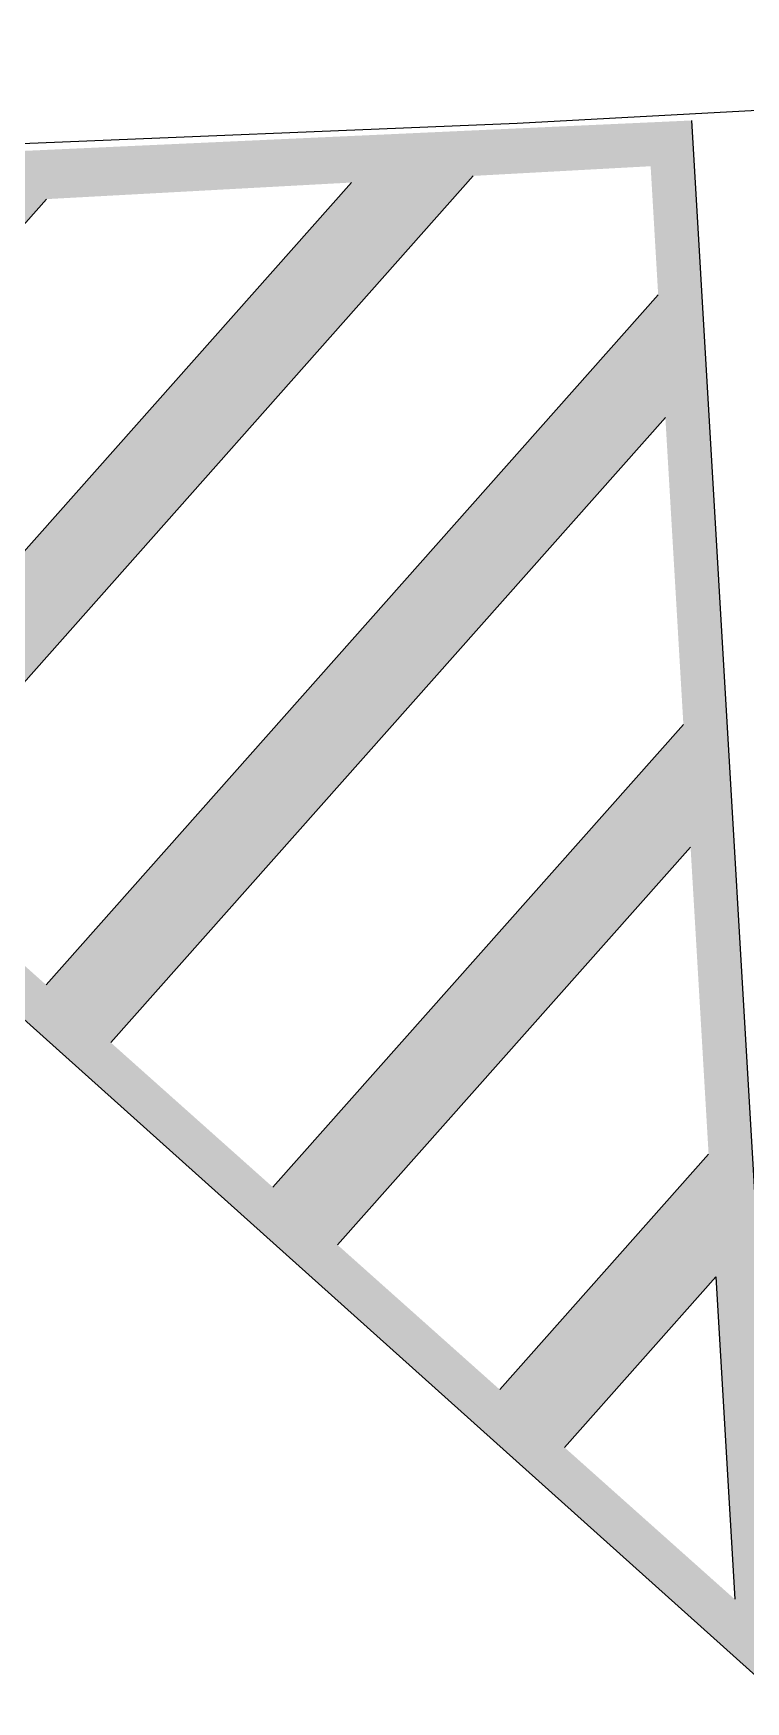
# Model space of a CAD drawing. Header units: millimetres. Extents: x 34038 to 35840, y 10511 to 10922.
# Drawn here: x 34264.418 to 34265.994, y 10788.816 to 10792.507 of the extents above; entities that cross this region are included whole.
import ezdxf

# ---------------------------------------------------------------- set-up
doc = ezdxf.new("R2010")
doc.units = ezdxf.units.MM
doc.layers.add('GUIA', color=7, linetype='Continuous')
doc.layers.add('PINTURA BRANCA', color=7, linetype='Continuous')

msp = doc.modelspace()

# ---------------------------------------------------------------- hatches: boundary and pattern name
at = {"layer": 'PINTURA BRANCA'}
h = msp.add_hatch(color=256, dxfattribs=at)
h.paths.add_polyline_path([(34265.1217, 10792.1772), (34263.944, 10790.85), (34263.5854, 10791.1698), (34264.4467, 10792.1405)], flags=16)
h.paths.add_polyline_path([(34264.0874, 10790.7221), (34265.3916, 10792.1919), (34265.784, 10792.2133), (34265.8007, 10791.929), (34264.446, 10790.4023)], flags=16)
h.paths.add_polyline_path([(34264.5894, 10790.2743), (34265.8166, 10791.6574), (34265.8565, 10790.9784), (34264.948, 10789.9545)], flags=16)
h.paths.add_polyline_path([(34265.0914, 10789.8266), (34265.8724, 10790.7068), (34265.9123, 10790.0278), (34265.45, 10789.5068)], flags=16)
h.paths.add_polyline_path([(34265.5934, 10789.3788), (34265.9283, 10789.7562), (34265.9701, 10789.0428)], flags=16)
h.paths.add_polyline_path([(34262.3571, 10792.1543), (34266.0797, 10788.8163), (34265.8743, 10792.3145)])
h.paths.add_polyline_path([(34264.1767, 10792.1257), (34263.442, 10791.2978), (34263.0835, 10791.6176), (34263.5017, 10792.089)], flags=16)
h.paths.add_polyline_path([(34262.94, 10791.7455), (34263.2317, 10792.0743), (34262.6095, 10792.0404)], flags=16)
edge = h.paths.add_edge_path(flags=17)
edge.add_line((34262.8762, 10791.6736), (34262.8763, 10791.6736))

# ---------------------------------------------------------------- linework, layer by layer
at = {"layer": 'GUIA', "linetype": 'Continuous'}
msp.add_line((34221.3187, 10790.4862), (34265.4889, 10792.3087), dxfattribs=at)
at = {"layer": 'PINTURA BRANCA'}
for p, q in [((34265.4889, 10792.3087), (34269.1339, 10792.5073)), ((34265.8743, 10792.3145), (34266.0797, 10788.8163)), ((34264.0874, 10790.7221), (34265.3916, 10792.1919)), ((34262.3571, 10792.1543), (34266.0797, 10788.8163)), ((34265.1217, 10792.1772), (34263.944, 10790.85)), ((34263.5854, 10791.1698), (34264.4467, 10792.1405)), ((34265.8007, 10791.929), (34264.446, 10790.4023)), ((34264.5894, 10790.2743), (34265.8166, 10791.6574)), ((34265.8565, 10790.9784), (34264.948, 10789.9545)), ((34265.0914, 10789.8266), (34265.8724, 10790.7068)), ((34265.9123, 10790.0278), (34265.45, 10789.5068)), ((34265.5934, 10789.3788), (34265.9283, 10789.7562)), ((34265.9283, 10789.7562), (34265.9701, 10789.0428))]:
    msp.add_line(p, q, dxfattribs=at)

doc.saveas('drawing.dxf')
